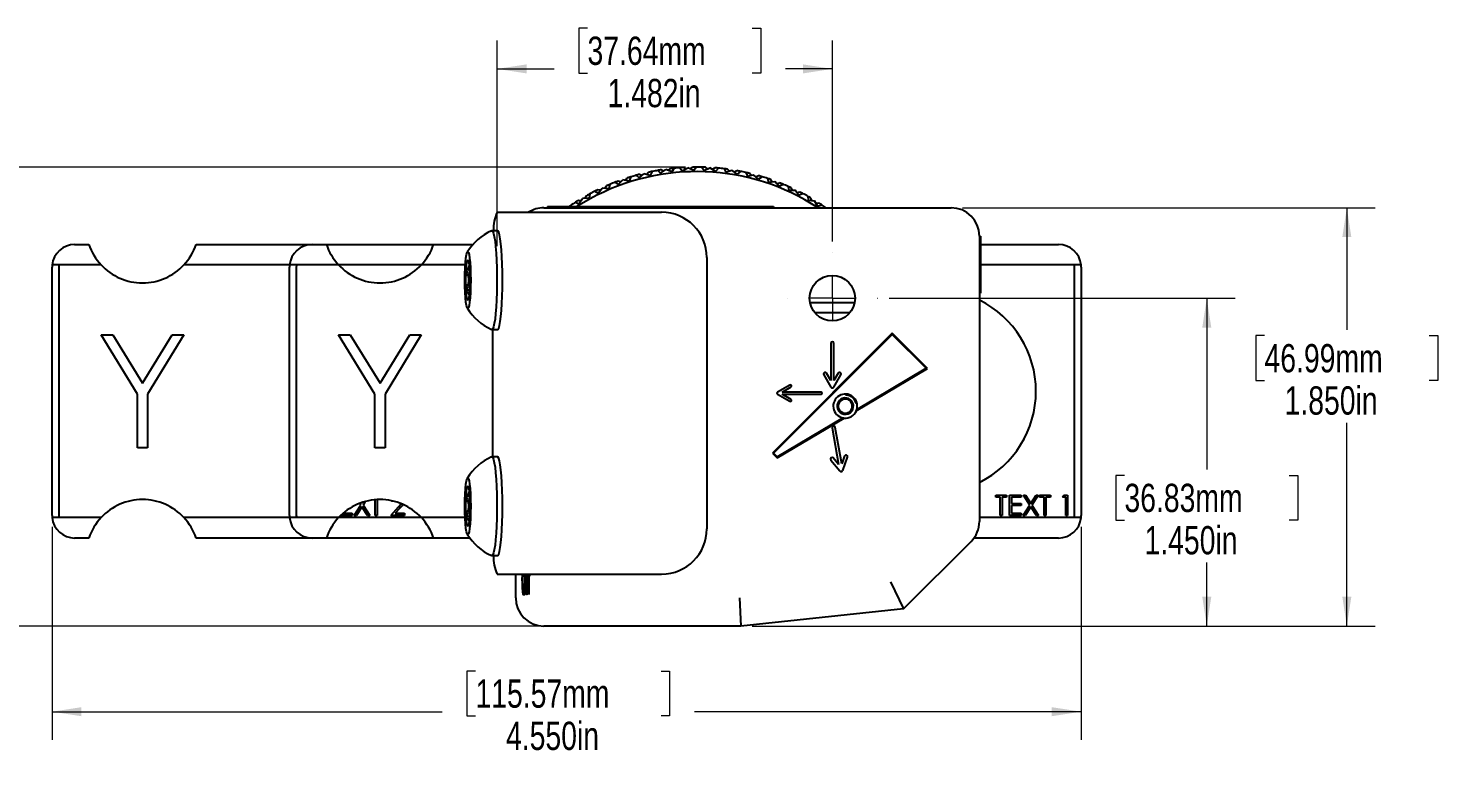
# Model space of a CAD drawing. Header units: inches. Extents: x 2.2 to 21.4, y 0.2 to 16.
# Drawn here: x 6.52 to 12.76, y 5.7 to 8.94 of the extents above; entities that cross this region are included whole.
import ezdxf

# ---------------------------------------------------------------- set-up
doc = ezdxf.new("R2010")
doc.units = ezdxf.units.IN
doc.header["$MEASUREMENT"] = 0
doc.styles.add('SLDTEXTSTYLE0', font='TXT', dxfattribs={"width": 0.75})
doc.dimstyles.new('SLDDIMSTYLE0', dxfattribs={"dimtxt": 0.125, "dimasz": 0.13, "dimexe": 0, "dimexo": 0.0625, "dimgap": 0.03125, "dimtad": 0, "dimtih": 1, "dimtoh": 1, "dimdec": 3, "dimrnd": 1e-09, "dimzin": 12, "dimdsep": 46, "dimtxsty": 'SLDTEXTSTYLE0', "dimsah": 1, "dimcen": 0.09, "dimadec": 0, "dimazin": 3, "dimtfac": 1, "dimtdec": 3, "dimtofl": 0, "dimtmove": 0, "dimatfit": 3, "dimfxl": 1, "dimfrac": 2, "dimtolj": 1, "dimtzin": 12, "dimarcsym": 0})
doc.dimstyles.new('SLDDIMSTYLE1', dxfattribs={"dimtxt": 0.125, "dimasz": 0.13, "dimexe": 0, "dimexo": 0.0625, "dimgap": 0.03125, "dimtad": 0, "dimtih": 1, "dimtoh": 1, "dimdec": 3, "dimrnd": 1e-09, "dimzin": 4, "dimdsep": 46, "dimtxsty": 'SLDTEXTSTYLE0', "dimsah": 1, "dimcen": 0.09, "dimadec": 0, "dimazin": 1, "dimtfac": 1, "dimtdec": 3, "dimtofl": 0, "dimtmove": 0, "dimatfit": 3, "dimfxl": 1, "dimfrac": 2, "dimtolj": 1, "dimtzin": 12, "dimarcsym": 0})

# ---------------------------------------------------------------- blocks, each defined once
blk = doc.blocks.new('_D')
at = {"color": 7, "linetype": 'Continuous', "lineweight": 18}
for p, q in [((8.9976, 8.9353), (8.9595, 8.9353)), ((8.9595, 8.9353), (8.9595, 8.7368)), ((9.7257, 8.9353), (9.7638, 8.9353)), ((9.7638, 8.9353), (9.7638, 8.7368)), ((8.5985, 7.9711), (8.5985, 8.8802)), ((10.0802, 7.9916), (10.0802, 8.8802)), ((8.5985, 8.7552), (8.8499, 8.7552)), ((8.9595, 8.7368), (8.9976, 8.7368)), ((9.7638, 8.7368), (9.7257, 8.7368)), ((10.0802, 8.7552), (9.8734, 8.7552))]:
    blk.add_line(p, q, dxfattribs=at)
for points in [[(8.5985, 8.7552), (8.7285, 8.7352), (8.7285, 8.7752)], [(10.0802, 8.7552), (9.9502, 8.7752), (9.9502, 8.7352)]]:
    blk.add_solid(points, dxfattribs=at)
at = {"color": 7, "linetype": 'Continuous', "lineweight": 18, "char_height": 0.125, "attachment_point": 1, "style": 'SLDTEXTSTYLE0'}
for s, insert in [('37.64mm', (8.9976, 8.898)), ('1.482in', (9.0864, 8.7109))]:
    blk.add_mtext(s, dxfattribs=dict(at, insert=insert))
blk = doc.blocks.new('_D_1')
at = {"color": 7, "linetype": 'Continuous', "lineweight": 18}
for p, q in [((10.3307, 7.7411), (11.8606, 7.7411)), ((11.7356, 7.7411), (11.7356, 6.9832)), ((11.3715, 6.9578), (11.3334, 6.9578)), ((11.3334, 6.9578), (11.3334, 6.7593)), ((12.0996, 6.9578), (12.1377, 6.9578)), ((12.1377, 6.9578), (12.1377, 6.7593)), ((11.3334, 6.7593), (11.3715, 6.7593)), ((12.1377, 6.7593), (12.0996, 6.7593)), ((11.7356, 6.2911), (11.7356, 6.5723)), ((9.7262, 6.2911), (11.8606, 6.2911))]:
    blk.add_line(p, q, dxfattribs=at)
for points in [[(11.7356, 7.7411), (11.7156, 7.6111), (11.7556, 7.6111)], [(11.7356, 6.2911), (11.7556, 6.4211), (11.7156, 6.4211)]]:
    blk.add_solid(points, dxfattribs=at)
at = {"color": 7, "linetype": 'Continuous', "lineweight": 18, "char_height": 0.125, "attachment_point": 1, "style": 'SLDTEXTSTYLE0'}
for s, insert in [('36.83mm', (11.3715, 6.9205)), ('1.450in', (11.4603, 6.7334))]:
    blk.add_mtext(s, dxfattribs=dict(at, insert=insert))
blk = doc.blocks.new('_D_2')
at = {"color": 7, "linetype": 'Continuous', "lineweight": 18}
for p, q in [((10.6552, 8.1411), (12.4798, 8.1411)), ((12.3548, 8.1411), (12.3548, 7.601)), ((11.9908, 7.5756), (11.9527, 7.5756)), ((11.9527, 7.5756), (11.9527, 7.3772)), ((12.7189, 7.5756), (12.757, 7.5756)), ((12.757, 7.5756), (12.757, 7.3772)), ((11.9527, 7.3772), (11.9908, 7.3772)), ((12.757, 7.3772), (12.7189, 7.3772)), ((12.3548, 6.2911), (12.3548, 7.1902)), ((9.7262, 6.2911), (12.4798, 6.2911))]:
    blk.add_line(p, q, dxfattribs=at)
for points in [[(12.3548, 8.1411), (12.3348, 8.0111), (12.3748, 8.0111)], [(12.3548, 6.2911), (12.3748, 6.4211), (12.3348, 6.4211)]]:
    blk.add_solid(points, dxfattribs=at)
at = {"color": 7, "linetype": 'Continuous', "lineweight": 18, "char_height": 0.125, "attachment_point": 1, "style": 'SLDTEXTSTYLE0'}
for s, insert in [('46.99mm', (11.9908, 7.5383)), ('1.850in', (12.0796, 7.3513))]:
    blk.add_mtext(s, dxfattribs=dict(at, insert=insert))
blk = doc.blocks.new('_D_3')
at = {"color": 7, "linetype": 'Continuous', "lineweight": 18}
for p, q in [((9.4302, 8.3211), (5.8752, 8.3211)), ((6.0002, 8.3211), (6.0002, 7.5116)), ((5.6362, 7.4862), (5.5981, 7.4862)), ((5.5981, 7.4862), (5.5981, 7.2877)), ((6.3643, 7.4862), (6.4024, 7.4862)), ((6.4024, 7.4862), (6.4024, 7.2877)), ((5.5981, 7.2877), (5.6362, 7.2877)), ((6.4024, 7.2877), (6.3643, 7.2877)), ((6.0002, 6.2911), (6.0002, 7.1007)), ((9.2224, 6.2911), (5.8752, 6.2911))]:
    blk.add_line(p, q, dxfattribs=at)
for points in [[(6.0002, 8.3211), (5.9802, 8.1911), (6.0202, 8.1911)], [(6.0002, 6.2911), (6.0202, 6.4211), (5.9802, 6.4211)]]:
    blk.add_solid(points, dxfattribs=at)
at = {"color": 7, "linetype": 'Continuous', "lineweight": 18, "char_height": 0.125, "attachment_point": 1, "style": 'SLDTEXTSTYLE0'}
for s, insert in [('51.56mm', (5.6362, 7.4489)), ('2.030in', (5.725, 7.2618))]:
    blk.add_mtext(s, dxfattribs=dict(at, insert=insert))
blk = doc.blocks.new('_D_4')
at = {"color": 7, "linetype": 'Continuous', "lineweight": 18}
for p, q in [((6.6302, 6.7306), (6.6302, 5.7875)), ((11.1802, 6.7306), (11.1802, 5.7875)), ((8.5024, 6.0925), (8.4643, 6.0925)), ((8.4643, 6.0925), (8.4643, 5.8941)), ((9.3229, 6.0925), (9.3609, 6.0925)), ((9.3609, 6.0925), (9.3609, 5.8941)), ((6.6302, 5.9125), (8.3547, 5.9125)), ((8.4643, 5.8941), (8.5024, 5.8941)), ((9.3609, 5.8941), (9.3229, 5.8941)), ((11.1802, 5.9125), (9.4706, 5.9125))]:
    blk.add_line(p, q, dxfattribs=at)
for points in [[(6.6302, 5.9125), (6.7602, 5.8925), (6.7602, 5.9325)], [(11.1802, 5.9125), (11.0502, 5.9325), (11.0502, 5.8925)]]:
    blk.add_solid(points, dxfattribs=at)
at = {"color": 7, "linetype": 'Continuous', "lineweight": 18, "char_height": 0.125, "attachment_point": 1, "style": 'SLDTEXTSTYLE0'}
for s, insert in [('115.57mm', (8.5024, 6.0552)), ('4.550in', (8.6374, 5.8682))]:
    blk.add_mtext(s, dxfattribs=dict(at, insert=insert))
blk = doc.blocks.new('SW_CENTERMARKSYMBOL_0')
at = {"color": 0, "linetype": 'Continuous', "lineweight": 0}
for p, q in [((0, 0.2), (0, 0.2005)), ((0, 0), (0, 0.1)), ((-0.2, 0), (-0.2005, 0)), ((0, 0), (-0.1, 0)), ((0, 0), (0, -0.1)), ((0, 0), (0.1, 0)), ((0.2, 0), (0.2005, 0)), ((0, -0.2), (0, -0.2005))]:
    blk.add_line(p, q, dxfattribs=at)

msp = doc.modelspace()

# ---------------------------------------------------------------- linework, layer by layer
at = {"color": 7, "linetype": 'Continuous', "lineweight": 25}
for p, q in [((9.2254, 8.2735), (9.2473, 8.2915)), ((9.2753, 8.284), (9.2473, 8.2915)), ((9.2588, 8.2884), (9.2677, 8.2983)), ((9.2842, 8.3017), (9.2753, 8.284)), ((9.3081, 8.3062), (9.32, 8.2939)), ((9.32, 8.2939), (9.3435, 8.3097)), ((9.3336, 8.3031), (9.3236, 8.3088)), ((9.3707, 8.2994), (9.3435, 8.3097)), ((9.3547, 8.3055), (9.3645, 8.3144)), ((9.3813, 8.3162), (9.3707, 8.2994)), ((9.4055, 8.3183), (9.4161, 8.3049)), ((9.4161, 8.3049), (9.441, 8.3183)), ((9.4306, 8.3127), (9.4212, 8.3194)), ((9.4671, 8.3055), (9.441, 8.3183)), ((9.4517, 8.313), (9.4624, 8.321)), ((9.4793, 8.3211), (9.4671, 8.3055)), ((9.5036, 8.3209), (9.5129, 8.3064)), ((9.5129, 8.3064), (9.539, 8.3173)), ((9.528, 8.3128), (9.5193, 8.3204)), ((9.5636, 8.302), (9.539, 8.3173)), ((9.5491, 8.311), (9.5605, 8.3179)), ((9.5773, 8.3164), (9.5636, 8.302)), ((9.6015, 8.3137), (9.6093, 8.2985)), ((9.6093, 8.2985), (9.6363, 8.3068)), ((9.625, 8.3033), (9.6171, 8.3117)), ((9.6594, 8.2891), (9.6363, 8.3068)), ((9.6458, 8.2995), (9.6578, 8.3052)), ((9.6744, 8.3021), (9.6594, 8.2891)), ((9.6982, 8.2971), (9.7045, 8.2811)), ((9.7206, 8.2844), (9.7135, 8.2935)), ((9.0445, 8.2055), (9.0624, 8.2274)), ((9.0914, 8.2255), (9.0624, 8.2274)), ((9.0743, 8.2266), (9.0812, 8.2381)), ((9.0967, 8.2447), (9.0914, 8.2255)), ((9.1192, 8.2537), (9.1333, 8.244)), ((9.1333, 8.244), (9.1533, 8.264)), ((9.1449, 8.2556), (9.1339, 8.2593)), ((9.1819, 8.2593), (9.1533, 8.264)), ((9.165, 8.2621), (9.173, 8.2728)), ((9.189, 8.2778), (9.1819, 8.2593)), ((9.2124, 8.2846), (9.2254, 8.2735)), ((9.2381, 8.284), (9.2276, 8.2887)), ((9.7045, 8.2811), (9.7322, 8.2867)), ((9.7534, 8.2669), (9.7322, 8.2867)), ((9.7409, 8.2786), (9.7534, 8.2831)), ((9.7696, 8.2783), (9.7534, 8.2669)), ((9.7928, 8.271), (9.7975, 8.2545)), ((9.7975, 8.2545), (9.8256, 8.2574)), ((9.8138, 8.2562), (9.8077, 8.266)), ((9.8448, 8.2355), (9.8256, 8.2574)), ((9.8335, 8.2484), (9.8464, 8.2517)), ((9.862, 8.2453), (9.8448, 8.2355)), ((9.8844, 8.2358), (9.8874, 8.2189)), ((9.9039, 8.219), (9.8987, 8.2293)), ((8.9442, 8.1654), (8.9599, 8.1586)), ((9.009, 8.1804), (8.9512, 8.1461)), ((8.969, 8.1722), (8.9576, 8.1737)), ((8.9599, 8.1586), (8.9756, 8.1821)), ((8.9686, 8.1723), (8.9754, 8.1825)), ((8.9877, 8.1829), (8.9754, 8.1825)), ((8.9754, 8.1825), (8.9756, 8.1821)), ((9.0046, 8.1831), (8.9756, 8.1821)), ((8.9875, 8.1825), (8.9932, 8.1946)), ((9.008, 8.2026), (9.0046, 8.1831)), ((9.0296, 8.2139), (9.0445, 8.2055)), ((9.0549, 8.2182), (9.0436, 8.2208)), ((9.8874, 8.2189), (9.9157, 8.219)), ((9.9326, 8.1954), (9.9157, 8.219)), ((9.9227, 8.2093), (9.9359, 8.2113)), ((9.9508, 8.2035), (9.9326, 8.1954)), ((9.9721, 8.1918), (9.9735, 8.1747)), ((9.9735, 8.1747), (10.0016, 8.172)), ((9.9898, 8.1731), (9.9857, 8.1839)), ((10.0161, 8.1468), (10.0016, 8.172)), ((8.5985, 8.1211), (8.6709, 8.1211)), ((8.6709, 8.1211), (8.7355, 8.1211)), ((8.7355, 8.1211), (9.1162, 8.1211)), ((8.8052, 8.1411), (8.8933, 8.1411)), ((8.8202, 8.1461), (8.8202, 8.1411)), ((8.8202, 8.1461), (8.8702, 8.1461)), ((8.8702, 8.1461), (9.7702, 8.1461)), ((8.8933, 8.1411), (9.2724, 8.1411)), ((8.9239, 8.1521), (8.9234, 8.1461)), ((9.1162, 8.1211), (9.2753, 8.1211)), ((9.2724, 8.1411), (10.6052, 8.1411)), ((9.2753, 8.1211), (9.3252, 8.1211)), ((9.7702, 8.1461), (9.8202, 8.1461)), ((9.8202, 8.1461), (9.8202, 8.1411)), ((10.0076, 8.1617), (10.0209, 8.1623)), ((10.035, 8.1531), (10.0161, 8.1468)), ((8.5995, 8.0396), (8.5746, 8.0396)), ((6.7302, 7.9786), (6.7933, 7.9786)), ((7.267, 7.9786), (7.7802, 7.9786)), ((7.7802, 7.9786), (7.8433, 7.9786)), ((7.8433, 7.9786), (8.317, 7.9786)), ((8.317, 7.9786), (8.4911, 7.9786)), ((10.7302, 8.0161), (10.7352, 8.0161)), ((10.7302, 8.0161), (10.7302, 6.7537)), ((10.7352, 8.0161), (10.7352, 7.8136)), ((10.7352, 7.9786), (11.0802, 7.9786)), ((9.5252, 7.9211), (9.5252, 6.7211)), ((6.6302, 6.7806), (6.6302, 7.8786)), ((6.6609, 7.8886), (6.6307, 7.8886)), ((6.6602, 7.8786), (6.6602, 6.7806)), ((6.8469, 7.8886), (6.6609, 7.8886)), ((7.6777, 7.8886), (7.2135, 7.8886)), ((7.6802, 6.7806), (7.6802, 7.8786)), ((7.7109, 7.8886), (7.6807, 7.8886)), ((7.7102, 7.8786), (7.7102, 6.7806)), ((7.8969, 7.8886), (7.7109, 7.8886)), ((8.2635, 7.8886), (7.8969, 7.8886)), ((8.4572, 7.8886), (8.2635, 7.8886)), ((8.4764, 7.8662), (8.4601, 7.8662)), ((11.1494, 7.8886), (10.7352, 7.8886)), ((11.1797, 7.8886), (11.1494, 7.8886)), ((11.1502, 6.7806), (11.1502, 7.8786)), ((11.1802, 7.8786), (11.1802, 6.7806)), ((10.7352, 7.8136), (10.7352, 7.7636)), ((8.4601, 7.776), (8.4748, 7.7571)), ((8.4764, 7.776), (8.4601, 7.776)), ((10.7352, 7.7636), (10.7302, 7.7636)), ((10.1787, 7.7211), (9.9817, 7.7211)), ((10.1568, 7.6761), (10.0036, 7.6761)), ((6.8475, 7.5796), (6.8989, 7.5796)), ((7.0077, 7.3173), (6.8475, 7.5796)), ((6.8989, 7.5796), (7.0303, 7.3648)), ((7.0303, 7.3648), (7.1615, 7.5796)), ((7.2129, 7.5796), (7.0526, 7.3173)), ((7.1615, 7.5796), (7.2129, 7.5796)), ((7.8975, 7.5796), (7.9489, 7.5796)), ((8.0577, 7.3173), (7.8975, 7.5796)), ((7.9489, 7.5796), (8.0803, 7.3648)), ((8.0803, 7.3648), (8.2115, 7.5796)), ((8.2629, 7.5796), (8.1026, 7.3173)), ((8.2115, 7.5796), (8.2629, 7.5796)), ((8.5746, 7.6026), (8.5995, 7.6026)), ((8.5775, 7.6026), (8.5775, 7.0396)), ((10.3453, 7.5863), (9.815, 7.056)), ((10.3453, 7.5806), (9.8207, 7.056)), ((10.0732, 7.5411), (10.0732, 7.3773)), ((10.0872, 7.3773), (10.0872, 7.5411)), ((10.5009, 7.4307), (10.3453, 7.5863)), ((10.4944, 7.4315), (10.3453, 7.5806)), ((10.1861, 7.2432), (10.5009, 7.4307)), ((10.1883, 7.2491), (10.4944, 7.4315)), ((9.8925, 7.3571), (9.8377, 7.3255)), ((10.0424, 7.4025), (10.0741, 7.3476)), ((10.0732, 7.3773), (10.0546, 7.4095)), ((10.0862, 7.3476), (10.1179, 7.4025)), ((10.1058, 7.4095), (10.0872, 7.3773)), ((7.0077, 7.0796), (7.0077, 7.3173)), ((7.0526, 7.3173), (7.0526, 7.0796)), ((8.0577, 7.0796), (8.0577, 7.3173)), ((8.1026, 7.3173), (8.1026, 7.0796)), ((9.8377, 7.3168), (9.8925, 7.2851)), ((9.8588, 7.3261), (9.8975, 7.3485)), ((10.0302, 7.3261), (9.8588, 7.3261)), ((9.8975, 7.2938), (9.8588, 7.3161)), ((9.8588, 7.3161), (10.0302, 7.3161)), ((9.8362, 7.0348), (10.1322, 7.2111)), ((9.8368, 7.0398), (10.126, 7.2121)), ((10.0793, 7.1675), (10.1078, 7.0061)), ((10.1216, 7.0085), (10.0931, 7.1699)), ((7.0526, 7.0796), (7.0077, 7.0796)), ((8.1026, 7.0796), (8.0577, 7.0796)), ((9.815, 7.056), (9.8362, 7.0348)), ((9.8207, 7.056), (9.8368, 7.0398)), ((10.1343, 7.0435), (10.1216, 7.0085)), ((8.5995, 7.0396), (8.5746, 7.0396)), ((10.0732, 7.0256), (10.1139, 6.9771)), ((10.1078, 7.0061), (10.0839, 7.0346)), ((10.1258, 6.9792), (10.1475, 7.0387)), ((8.4764, 6.8662), (8.4601, 6.8662)), ((10.8029, 6.8706), (10.8502, 6.8706)), ((10.8029, 6.8614), (10.8029, 6.8706)), ((10.8225, 6.8614), (10.8029, 6.8614)), ((10.8225, 6.7806), (10.8225, 6.8614)), ((10.8306, 6.8614), (10.8306, 6.7806)), ((10.8502, 6.8614), (10.8306, 6.8614)), ((10.8502, 6.8706), (10.8502, 6.8614)), ((10.864, 6.8706), (10.9148, 6.8706)), ((10.864, 6.7806), (10.864, 6.8706)), ((10.8721, 6.8614), (10.8721, 6.8337)), ((10.9148, 6.8614), (10.8721, 6.8614)), ((10.9148, 6.8706), (10.9148, 6.8614)), ((10.9246, 6.8706), (10.9339, 6.8706)), ((10.9528, 6.8265), (10.9246, 6.8706)), ((10.9339, 6.8706), (10.9575, 6.8338)), ((10.9575, 6.8338), (10.981, 6.8706)), ((10.9904, 6.8706), (10.9621, 6.8265)), ((10.981, 6.8706), (10.9904, 6.8706)), ((10.9967, 6.8706), (11.044, 6.8706)), ((10.9967, 6.8614), (10.9967, 6.8706)), ((11.0163, 6.8614), (10.9967, 6.8614)), ((11.0163, 6.7806), (11.0163, 6.8614)), ((11.0244, 6.8614), (11.0244, 6.7806)), ((11.044, 6.8614), (11.0244, 6.8614)), ((11.044, 6.8706), (11.044, 6.8614)), ((11.0982, 6.8614), (11.1035, 6.8706)), ((11.1121, 6.8614), (11.0982, 6.8614)), ((11.1035, 6.8706), (11.1202, 6.8706)), ((11.1121, 6.7806), (11.1121, 6.8614)), ((11.1202, 6.8706), (11.1202, 6.7806)), ((7.9665, 6.7806), (7.9959, 6.8265)), ((8.0006, 6.8192), (7.9758, 6.7806)), ((7.9959, 6.8265), (7.991, 6.8342)), ((7.9986, 6.8369), (8.0006, 6.8338)), ((8.0006, 6.8338), (8.0036, 6.8386)), ((8.0253, 6.7806), (8.0006, 6.8192)), ((8.0151, 6.842), (8.0052, 6.8265)), ((8.0052, 6.8265), (8.0346, 6.7806)), ((8.0594, 6.7806), (8.0594, 6.8498)), ((8.0675, 6.8503), (8.0675, 6.7806)), ((8.1275, 6.7806), (8.1624, 6.8179)), ((8.139, 6.8429), (8.1309, 6.8429)), ((8.1693, 6.8139), (8.1467, 6.7899)), ((8.1624, 6.8179), (8.1728, 6.8297)), ((10.8721, 6.8337), (10.9148, 6.8337)), ((10.8721, 6.8245), (10.8721, 6.7899)), ((10.9148, 6.8245), (10.8721, 6.8245)), ((10.9148, 6.8337), (10.9148, 6.8245)), ((10.9234, 6.7806), (10.9528, 6.8265)), ((10.9575, 6.8192), (10.9328, 6.7806)), ((10.9822, 6.7806), (10.9575, 6.8192)), ((10.9621, 6.8265), (10.9915, 6.7806)), ((6.6609, 6.7706), (6.6307, 6.7706)), ((6.8469, 6.7706), (6.6609, 6.7706)), ((7.6777, 6.7706), (7.2135, 6.7706)), ((7.7109, 6.7706), (7.6807, 6.7706)), ((7.8969, 6.7706), (7.7109, 6.7706)), ((8.2635, 6.7706), (7.8969, 6.7706)), ((7.9071, 6.7806), (7.9071, 6.781)), ((7.9579, 6.7806), (7.9071, 6.7806)), ((7.9168, 6.7899), (7.9579, 6.7899)), ((7.9579, 6.7899), (7.9579, 6.7806)), ((7.9758, 6.7806), (7.9665, 6.7806)), ((8.0346, 6.7806), (8.0253, 6.7806)), ((8.0675, 6.7806), (8.0594, 6.7806)), ((8.1886, 6.7806), (8.1275, 6.7806)), ((8.1467, 6.7899), (8.1886, 6.7899)), ((8.1886, 6.7899), (8.1886, 6.7806)), ((8.4563, 6.7706), (8.2635, 6.7706)), ((8.4601, 6.776), (8.4748, 6.7571)), ((8.4764, 6.776), (8.4601, 6.776)), ((11.1494, 6.7706), (10.7302, 6.7706)), ((10.8306, 6.7806), (10.8225, 6.7806)), ((10.9148, 6.7806), (10.864, 6.7806)), ((10.8721, 6.7899), (10.9148, 6.7899)), ((10.9148, 6.7899), (10.9148, 6.7806)), ((10.9328, 6.7806), (10.9234, 6.7806)), ((10.9915, 6.7806), (10.9822, 6.7806)), ((11.0244, 6.7806), (11.0163, 6.7806)), ((11.1202, 6.7806), (11.1121, 6.7806)), ((11.1797, 6.7706), (11.1494, 6.7706)), ((6.7933, 6.6806), (6.7302, 6.6806)), ((7.7802, 6.6806), (7.267, 6.6806)), ((7.8433, 6.6806), (7.7802, 6.6806)), ((8.317, 6.6806), (7.8433, 6.6806)), ((8.4775, 6.6806), (8.317, 6.6806)), ((11.0802, 6.6806), (10.7066, 6.6806)), ((10.6936, 6.6653), (10.3949, 6.3667)), ((10.3952, 6.3667), (10.6936, 6.6651)), ((8.5746, 6.6026), (8.5995, 6.6026)), ((8.5985, 6.5211), (8.6709, 6.5211)), ((8.6709, 6.5211), (8.7355, 6.5211)), ((8.6802, 6.4161), (8.6802, 6.5211)), ((8.7095, 6.4931), (8.7102, 6.5211)), ((8.7107, 6.4931), (8.7095, 6.4931)), ((8.7233, 6.4937), (8.7221, 6.4937)), ((8.7254, 6.4788), (8.7254, 6.5211)), ((8.7266, 6.5211), (8.7266, 6.4801)), ((8.7328, 6.4801), (8.7328, 6.5211)), ((8.734, 6.5211), (8.734, 6.478)), ((8.7355, 6.5211), (9.1162, 6.5211)), ((8.7362, 6.5113), (8.7362, 6.5211)), ((8.7378, 6.5113), (8.7362, 6.5113)), ((8.7378, 6.4311), (8.7378, 6.5113)), ((8.739, 6.5113), (8.7378, 6.5113)), ((8.7382, 6.5113), (8.7382, 6.5211)), ((8.739, 6.5113), (8.739, 6.4311)), ((8.7407, 6.5113), (8.739, 6.5113)), ((8.7407, 6.5211), (8.7407, 6.5113)), ((9.1162, 6.5211), (9.2753, 6.5211)), ((9.2753, 6.5211), (9.3252, 6.5211)), ((10.3378, 6.4864), (10.3949, 6.3667)), ((8.7184, 6.4407), (8.7164, 6.4407)), ((8.7317, 6.4407), (8.7297, 6.4407)), ((8.7338, 6.4578), (8.7326, 6.4578)), ((8.739, 6.4311), (8.7378, 6.4311)), ((9.6696, 6.4161), (9.6762, 6.2911)), ((10.3949, 6.3667), (9.6762, 6.2911)), ((8.8933, 6.2911), (8.8052, 6.2911)), ((9.2724, 6.2911), (8.8933, 6.2911)), ((9.6762, 6.2911), (9.2724, 6.2911))]:
    msp.add_line(p, q, dxfattribs=at)
at = {"color": 7, "linetype": 'Continuous', "lineweight": 25, "flags": 128}
for points in [[(8.5736, 8.0394), (8.5746, 8.0396), (8.5784, 8.0367), (8.582, 8.0278), (8.5855, 8.0133), (8.5887, 7.9936), (8.5914, 7.9691), (8.5938, 7.9406), (8.5955, 7.9089), (8.5968, 7.8748), (8.5974, 7.8392), (8.5974, 7.8031), (8.5968, 7.7675), (8.5955, 7.7334), (8.5938, 7.7016), (8.5914, 7.6731), (8.5887, 7.6487), (8.5855, 7.629), (8.582, 7.6145), (8.5784, 7.6056), (8.5746, 7.6026), (8.5736, 7.6029)], [(8.6223, 7.8211), (8.622, 7.8571), (8.6211, 7.8921), (8.6196, 7.9251), (8.6175, 7.9553), (8.615, 7.9819), (8.612, 8.0041), (8.6087, 8.0212), (8.6051, 8.0329), (8.6014, 8.0389), (8.5995, 8.0396)], [(8.4682, 7.9461), (8.4711, 7.943), (8.4739, 7.9338), (8.4764, 7.9189), (8.4784, 7.8991), (8.48, 7.8754), (8.481, 7.8489), (8.4813, 7.8211), (8.481, 7.7933), (8.48, 7.7669), (8.4784, 7.7432), (8.4764, 7.7234), (8.4739, 7.7085), (8.4711, 7.6993), (8.4682, 7.6961), (8.4653, 7.6993), (8.4626, 7.7085), (8.4601, 7.7234), (8.458, 7.7432), (8.4564, 7.7669), (8.4555, 7.7933), (8.4552, 7.8211), (8.4555, 7.8489), (8.4564, 7.8754), (8.458, 7.8991), (8.4601, 7.9189), (8.4626, 7.9338), (8.4653, 7.943), (8.4682, 7.9461)], [(8.5995, 7.6026), (8.6014, 7.6034), (8.6051, 7.6093), (8.6087, 7.621), (8.612, 7.6382), (8.615, 7.6604), (8.6175, 7.6869), (8.6196, 7.7171), (8.6211, 7.7502), (8.622, 7.7852), (8.6223, 7.8211)], [(8.5736, 7.0394), (8.5746, 7.0396), (8.5784, 7.0367), (8.582, 7.0278), (8.5855, 7.0133), (8.5887, 6.9936), (8.5914, 6.9691), (8.5938, 6.9406), (8.5955, 6.9089), (8.5968, 6.8748), (8.5974, 6.8392), (8.5974, 6.8031), (8.5968, 6.7675), (8.5955, 6.7334), (8.5938, 6.7016), (8.5914, 6.6731), (8.5887, 6.6487), (8.5855, 6.629), (8.582, 6.6145), (8.5784, 6.6056), (8.5746, 6.6026), (8.5736, 6.6029)], [(8.6223, 6.8211), (8.622, 6.8571), (8.6211, 6.8921), (8.6196, 6.9251), (8.6175, 6.9553), (8.615, 6.9819), (8.612, 7.0041), (8.6087, 7.0212), (8.6051, 7.0329), (8.6014, 7.0389), (8.5995, 7.0396)], [(8.4682, 6.9461), (8.4711, 6.943), (8.4739, 6.9338), (8.4764, 6.9189), (8.4784, 6.8991), (8.48, 6.8754), (8.481, 6.8489), (8.4813, 6.8211), (8.481, 6.7933), (8.48, 6.7669), (8.4784, 6.7432), (8.4764, 6.7234), (8.4739, 6.7085), (8.4711, 6.6993), (8.4682, 6.6961), (8.4653, 6.6993), (8.4626, 6.7085), (8.4601, 6.7234), (8.458, 6.7432), (8.4564, 6.7669), (8.4555, 6.7933), (8.4552, 6.8211), (8.4555, 6.8489), (8.4564, 6.8754), (8.458, 6.8991), (8.4601, 6.9189), (8.4626, 6.9338), (8.4653, 6.943), (8.4682, 6.9461)], [(8.5995, 6.6026), (8.6014, 6.6034), (8.6051, 6.6093), (8.6087, 6.621), (8.612, 6.6382), (8.615, 6.6604), (8.6175, 6.6869), (8.6196, 6.7171), (8.6211, 6.7502), (8.622, 6.7852), (8.6223, 6.8211)]]:
    msp.add_lwpolyline(points, dxfattribs=at)
at = {"color": 7, "linetype": 'Continuous', "lineweight": 25}
msp.add_circle((10.0802, 7.7411), 0.1005, dxfattribs=at)
for centre, radius, start, end in [((9.4802, 7.3211), 0.98, 56.7969, 118.73916), ((9.4802, 7.3211), 1, 101.30005, 102.26585), ((9.4802, 7.3211), 1, 99.90665, 101.30005), ((9.4802, 7.3211), 1, 99.00704, 99.90665), ((9.4802, 7.3211), 1, 95.67505, 96.64085), ((9.4802, 7.3211), 1, 94.28165, 95.67505), ((9.4802, 7.3211), 1, 93.38204, 94.28165), ((9.4802, 7.3211), 1, 90.05005, 91.01585), ((9.4802, 7.3211), 1, 88.65665, 90.05005), ((9.4802, 7.3211), 1, 87.75704, 88.65665), ((9.4802, 7.3211), 1, 84.42505, 85.39085), ((9.4802, 7.3211), 1, 83.03165, 84.42505), ((9.4802, 7.3211), 1, 82.13204, 83.03165), ((9.4802, 7.3211), 1, 78.80005, 79.76585), ((9.4802, 7.3211), 1, 77.40665, 78.80005), ((9.4802, 7.3211), 1, 76.50704, 77.40665), ((9.4802, 7.3211), 1, 112.55005, 113.51585), ((9.4802, 7.3211), 1, 111.15665, 112.55005), ((9.4802, 7.3211), 1, 110.25704, 111.15665), ((9.4802, 7.3211), 1, 106.92505, 107.89085), ((9.4802, 7.3211), 1, 105.53165, 106.92505), ((9.4802, 7.3211), 1, 104.63204, 105.53165), ((9.4802, 7.3211), 1, 73.17505, 74.14085), ((9.4802, 7.3211), 1, 71.78165, 73.17505), ((9.4802, 7.3211), 1, 70.88204, 71.78165), ((9.4802, 7.3211), 1, 67.55005, 68.51585), ((9.4802, 7.3211), 1, 66.15665, 67.55005), ((9.4802, 7.3211), 1, 65.25704, 66.15665), ((9.4802, 7.3211), 1, 122.40665, 123.80005), ((9.4802, 7.3211), 1, 121.50704, 122.40665), ((9.4802, 7.3211), 1, 118.17505, 119.14085), ((9.4802, 7.3211), 1, 116.78165, 118.17505), ((9.4802, 7.3211), 1, 115.88204, 116.78165), ((9.4802, 7.3211), 1, 61.92505, 62.89085), ((9.4802, 7.3211), 1, 60.53165, 61.92505), ((9.4802, 7.3211), 1, 59.63204, 60.53165), ((8.7553, 8.0462), 0.1738, 154.47413, 182.17553), ((8.8052, 8.0161), 0.125, 90, 122.85988), ((9.4802, 7.3211), 1, 123.80005, 124.41151), ((9.3252, 7.9211), 0.2, 0, 90), ((9.4802, 7.3211), 1, 56.30005, 57.26585), ((9.4802, 7.3211), 1, 55.08479, 56.30005), ((10.6052, 8.0161), 0.125, 0, 90), ((6.7302, 7.8786), 0.1, 90, 174.26083), ((7.0302, 8.0586), 0.25, 198.66292, 222.84364), ((7.0302, 8.0586), 0.25, 317.15636, 341.33708), ((7.7802, 7.8786), 0.1, 90, 174.26083), ((8.0802, 8.0586), 0.25, 198.66292, 222.84364), ((8.0802, 8.0586), 0.25, 317.15636, 341.33708), ((8.6707, 7.8211), 0.2389, 113.9858, 148.96759), ((11.0802, 7.8786), 0.1, 5.73917, 90), ((6.7302, 7.8786), 0.1, 174.26083, 180), ((6.7302, 7.8786), 0.07, 171.78679, 180), ((7.0302, 8.0586), 0.25, 222.84364, 317.15636), ((7.7802, 7.8786), 0.1, 174.26083, 180), ((7.7802, 7.8786), 0.07, 171.78679, 180), ((8.0802, 8.0586), 0.25, 222.84364, 317.15636), ((9.2549, 7.8211), 0.7962, 176.75227, 183.24773), ((8.5488, 7.8735), 0.089, 154.81381, 184.66187), ((8.3877, 7.8735), 0.089, 355.33813, 25.18619), ((7.6815, 7.8211), 0.7962, 356.75227, 3.24773), ((11.0802, 7.8786), 0.07, 0, 8.21321), ((11.0802, 7.8786), 0.1, 0, 5.73917), ((8.5488, 7.7688), 0.089, 175.33813, 205.18619), ((8.3877, 7.7688), 0.089, 334.81381, 4.66187), ((10.5302, 7.3296), 0.45, 0, 63.6122), ((8.6707, 7.8211), 0.2389, 211.03241, 246.0142), ((10.0802, 7.5411), 0.007, 0, 180), ((9.895, 7.3528), 0.005, 300, 120), ((10.0485, 7.406), 0.007, 30, 210), ((10.1118, 7.406), 0.007, 330, 150), ((9.8402, 7.3211), 0.005, 120, 240), ((9.895, 7.2895), 0.005, 240, 60), ((10.0302, 7.3211), 0.005, 270, 90), ((10.0802, 7.3511), 0.007, 210, 330), ((10.1372, 7.2641), 0.0532, 343.64843, 257.91986), ((10.1372, 7.2641), 0.0313, 110.9715, 170.9715), ((10.1372, 7.2641), 0.0361, 80.9715, 140.9715), ((10.1372, 7.2641), 0.0313, 50.9715, 110.9715), ((10.1372, 7.2641), 0.0361, 20.9715, 80.9715), ((10.5302, 7.3296), 0.45, 296.3878, 0), ((10.1372, 7.2641), 0.0361, 140.9715, 200.9715), ((10.1372, 7.2641), 0.0361, 200.9715, 260.9715), ((10.1372, 7.2641), 0.0313, 170.9715, 230.9715), ((10.1372, 7.2641), 0.0313, 230.9715, 290.9715), ((10.1372, 7.2641), 0.0361, 260.9715, 320.9715), ((10.1372, 7.2641), 0.0533, 264.69334, 336.87495), ((10.1372, 7.2641), 0.0312, 290.9715, 350.9715), ((10.1372, 7.2641), 0.0312, 350.9715, 50.9715), ((10.1372, 7.2641), 0.0361, 320.9715, 20.9715), ((10.1372, 7.2641), 0.0532, 336.87495, 343.64843), ((10.0862, 7.1687), 0.007, 10, 190), ((10.1372, 7.2641), 0.0533, 257.91986, 264.69334), ((10.1409, 7.0411), 0.007, 340, 160), ((8.6707, 6.8211), 0.2389, 113.9858, 148.96759), ((10.0785, 7.0301), 0.007, 40, 220), ((10.1192, 6.9816), 0.007, 220, 340), ((9.2549, 6.8211), 0.7962, 176.75227, 183.24773), ((8.5488, 6.8735), 0.089, 154.81381, 184.66187), ((8.3877, 6.8735), 0.089, 355.33813, 25.18619), ((7.6815, 6.8211), 0.7962, 356.75227, 3.24773), ((7.0302, 6.6006), 0.25, 42.84364, 137.15636), ((8.0802, 6.6006), 0.25, 42.84364, 137.15636), ((6.7302, 6.7806), 0.1, 180, 185.73917), ((6.7302, 6.7806), 0.1, 185.73917, 270), ((6.7302, 6.7806), 0.07, 180, 188.21321), ((7.0302, 6.6006), 0.25, 137.15636, 161.33708), ((7.0302, 6.6006), 0.25, 18.66292, 42.84364), ((7.7802, 6.7806), 0.1, 180, 185.73917), ((7.7802, 6.7806), 0.1, 185.73917, 270), ((7.7802, 6.7806), 0.07, 180, 188.21321), ((8.0802, 6.6006), 0.25, 137.15636, 161.33708), ((8.0802, 6.6006), 0.25, 18.66292, 42.84364), ((8.5488, 6.7688), 0.089, 175.33813, 205.18619), ((8.3877, 6.7688), 0.089, 334.81381, 4.66187), ((10.6052, 6.7537), 0.125, 315, 0), ((11.0802, 6.7806), 0.1, 270, 354.26083), ((11.0802, 6.7806), 0.07, 351.78679, 0), ((11.0802, 6.7806), 0.1, 354.26083, 0), ((8.6707, 6.8211), 0.2389, 211.03241, 246.0142), ((9.3252, 6.7211), 0.2, 270, 0), ((8.7553, 6.596), 0.1738, 177.82447, 205.52587), ((8.8052, 6.4161), 0.125, 180, 270)]:
    msp.add_arc(centre, radius, start, end, dxfattribs=at)
for points, knots in [([(8.4745, 7.8867), (8.4736, 7.8835), (8.4715, 7.8763), (8.4641, 7.8698), (8.4601, 7.8662)], [0, 0, 0, 0, 0.454402, 1, 1, 1, 1]), ([(8.4601, 7.8662), (8.4624, 7.8612), (8.4689, 7.8472), (8.4741, 7.8213), (8.469, 7.7954), (8.4624, 7.781), (8.4601, 7.776)], [0, 0, 0, 0, 0.176419, 0.495096, 0.823482, 1, 1, 1, 1]), ([(10.1428, 7.2998), (10.1412, 7.2991), (10.136, 7.2971), (10.1264, 7.2935), (10.1164, 7.2896), (10.1111, 7.2876), (10.1091, 7.2869)], [0, 0, 0, 0, 0.156025, 0.493707, 0.819058, 1, 1, 1, 1]), ([(10.173, 7.2981), (10.1711, 7.2998), (10.1656, 7.3051), (10.154, 7.3115), (10.1437, 7.3128), (10.1385, 7.3134)], [0, 0, 0, 0, 0.196862, 0.594249, 1, 1, 1, 1]), ([(10.185, 7.2737), (10.184, 7.278), (10.1817, 7.288), (10.1714, 7.3009), (10.1567, 7.3105), (10.1449, 7.3132), (10.1388, 7.3134), (10.1385, 7.3134)], [0, 0, 0, 0, 0.198697, 0.462644, 0.723777, 0.986073, 1, 1, 1, 1]), ([(10.1709, 7.277), (10.1668, 7.2803), (10.16, 7.2859), (10.15, 7.294), (10.145, 7.298), (10.1428, 7.2998)], [0, 0, 0, 0, 0.439096, 0.751351, 1, 1, 1, 1]), ([(10.1091, 7.2869), (10.1083, 7.2818), (10.1069, 7.273), (10.1049, 7.2603), (10.1039, 7.254), (10.1035, 7.2512)], [0, 0, 0, 0, 0.439096, 0.751351, 1, 1, 1, 1]), ([(10.1035, 7.2512), (10.1075, 7.248), (10.1144, 7.2424), (10.1243, 7.2343), (10.1293, 7.2303), (10.1315, 7.2285)], [0, 0, 0, 0, 0.439096, 0.751351, 1, 1, 1, 1]), ([(10.1315, 7.2285), (10.1334, 7.2292), (10.1388, 7.2313), (10.1487, 7.2351), (10.1583, 7.2388), (10.1635, 7.2408), (10.1652, 7.2414)], [0, 0, 0, 0, 0.180942, 0.506293, 0.843975, 1, 1, 1, 1]), ([(10.1652, 7.2414), (10.166, 7.2465), (10.1674, 7.2552), (10.1694, 7.2679), (10.1704, 7.2742), (10.1709, 7.277)], [0, 0, 0, 0, 0.439096, 0.751351, 1, 1, 1, 1]), ([(8.4745, 6.8867), (8.4736, 6.8835), (8.4715, 6.8763), (8.4641, 6.8698), (8.4601, 6.8662)], [0, 0, 0, 0, 0.454402, 1, 1, 1, 1]), ([(8.4601, 6.8662), (8.4624, 6.8612), (8.4689, 6.8472), (8.4741, 6.8213), (8.469, 6.7954), (8.4624, 6.781), (8.4601, 6.776)], [0, 0, 0, 0, 0.176419, 0.495096, 0.823482, 1, 1, 1, 1]), ([(8.1804, 6.8269), (8.1803, 6.8268), (8.1774, 6.8218), (8.1733, 6.8178), (8.1693, 6.8139)], [0, 0, 0, 0, 0.01944, 1, 1, 1, 1]), ([(8.7164, 6.4279), (8.7154, 6.429), (8.7134, 6.4311), (8.7111, 6.4488), (8.7097, 6.4703), (8.7096, 6.4855), (8.7095, 6.4931)], [0, 0, 0, 0, 0.279663, 0.559354, 0.779636, 1, 1, 1, 1]), ([(8.7116, 6.5211), (8.7114, 6.518), (8.7108, 6.5096), (8.7107, 6.4995), (8.7107, 6.4931)], [0, 0, 0, 0, 0.3779424, 1, 1, 1, 1]), ([(8.7107, 6.4931), (8.7108, 6.4853), (8.711, 6.4695), (8.7126, 6.4525), (8.7144, 6.4423), (8.7157, 6.4413), (8.7164, 6.4407)], [0, 0, 0, 0, 0.279416, 0.559077, 0.779478, 1, 1, 1, 1]), ([(8.7233, 6.4937), (8.7231, 6.484), (8.7229, 6.4646), (8.7211, 6.4431), (8.7188, 6.4299), (8.7172, 6.4286), (8.7164, 6.4279)], [0, 0, 0, 0, 0.27963, 0.559343, 0.779597, 1, 1, 1, 1]), ([(8.7164, 6.4407), (8.7172, 6.4417), (8.7189, 6.4435), (8.7208, 6.4571), (8.7219, 6.475), (8.722, 6.4875), (8.7221, 6.4937)], [0, 0, 0, 0, 0.27983, 0.559389, 0.779654, 1, 1, 1, 1]), ([(8.7221, 6.4937), (8.722, 6.502), (8.722, 6.5123), (8.7213, 6.5197), (8.7212, 6.5211)], [0, 0, 0, 0, 0.800938, 1, 1, 1, 1]), ([(8.7226, 6.5211), (8.7227, 6.5195), (8.7232, 6.5114), (8.7232, 6.5016), (8.7233, 6.4937)], [0, 0, 0, 0, 0.198474, 1, 1, 1, 1]), ([(8.7184, 6.4279), (8.7174, 6.4289), (8.7154, 6.4306), (8.714, 6.4435), (8.7133, 6.4496)], [0, 0, 0, 0, 0.525701, 1, 1, 1, 1]), ([(8.7184, 6.4407), (8.7192, 6.4411), (8.7203, 6.4416), (8.7211, 6.4478), (8.7213, 6.4491)], [0, 0, 0, 0, 0.790416, 1, 1, 1, 1]), ([(8.7297, 6.4295), (8.729, 6.4301), (8.7275, 6.4312), (8.726, 6.4453), (8.7255, 6.4626), (8.7255, 6.4734), (8.7254, 6.4788)], [0, 0, 0, 0, 0.280053, 0.557959, 0.778388, 1, 1, 1, 1]), ([(8.7266, 6.4801), (8.7266, 6.4761), (8.7266, 6.4689), (8.7267, 6.4619), (8.7268, 6.4588)], [0, 0, 0, 0, 0.560377, 1, 1, 1, 1]), ([(8.7268, 6.4588), (8.7269, 6.4557), (8.7272, 6.4496), (8.7283, 6.4423), (8.7292, 6.4413), (8.7297, 6.4407)], [0, 0, 0, 0, 0.280117, 0.560544, 1, 1, 1, 1]), ([(8.7317, 6.4295), (8.731, 6.4299), (8.7297, 6.4305), (8.7288, 6.4396), (8.7285, 6.4433)], [0, 0, 0, 0, 0.584865, 1, 1, 1, 1]), ([(8.734, 6.478), (8.734, 6.4712), (8.734, 6.4576), (8.733, 6.4398), (8.7314, 6.4305), (8.7303, 6.4299), (8.7297, 6.4295)], [0, 0, 0, 0, 0.281501, 0.559646, 0.779298, 1, 1, 1, 1]), ([(8.7297, 6.4407), (8.7301, 6.4409), (8.7308, 6.4413), (8.7316, 6.4452), (8.7323, 6.4509), (8.7325, 6.4555), (8.7326, 6.4578)], [0, 0, 0, 0, 0.2802697, 0.5600069, 0.7800741, 1, 1, 1, 1]), ([(8.7317, 6.4407), (8.7321, 6.4408), (8.7325, 6.4408), (8.7329, 6.4426), (8.733, 6.443)], [0, 0, 0, 0, 0.796677, 1, 1, 1, 1]), ([(8.7326, 6.4578), (8.7327, 6.462), (8.7328, 6.4693), (8.7328, 6.4768), (8.7328, 6.4801)], [0, 0, 0, 0, 0.559371, 1, 1, 1, 1])]:
    msp.add_open_spline(points, degree=3, knots=knots, dxfattribs=at)

# ---------------------------------------------------------------- block references
at = {"color": 7, "linetype": 'Continuous', "lineweight": 0}
msp.add_blockref('SW_CENTERMARKSYMBOL_0', (10.0802, 7.7411), dxfattribs=at)

# ---------------------------------------------------------------- dimensions: what is measured, and where the dimension line sits
at = {"color": 7, "linetype": 'Continuous', "lineweight": 18}
for base, p1, p2, dimstyle, picture, middle in [((10.0802, 8.7552), (8.5985, 7.9211), (10.0802, 7.9416), 'SLDDIMSTYLE0', '_D', (9.3617, 8.7552)), ((11.1802, 5.9125), (6.6302, 6.7806), (11.1802, 6.7806), 'SLDDIMSTYLE1', '_D_4', (8.9126, 5.9125))]:
    dim = msp.add_linear_dim(base=base, p1=p1, p2=p2, dimstyle=dimstyle, dxfattribs=at)
    dim.commit()
    dim.dimension.update_dxf_attribs({"geometry": picture, "text_midpoint": middle, "dimtype": 160})
for base, p1, p2, picture, middle in [((6.0002, 8.3211), (9.2724, 6.2911), (9.4802, 8.3211), '_D_3', (6.0002, 7.3061)), ((12.3548, 8.1411), (9.6762, 6.2911), (10.6052, 8.1411), '_D_2', (12.3548, 7.3956)), ((11.7356, 7.7411), (9.6762, 6.2911), (10.2807, 7.7411), '_D_1', (11.7356, 6.7777))]:
    dim = msp.add_linear_dim(base=base, p1=p1, p2=p2, angle=90, dimstyle='SLDDIMSTYLE1', dxfattribs=at)
    dim.commit()
    dim.dimension.update_dxf_attribs({"geometry": picture, "text_midpoint": middle, "dimtype": 160})

doc.saveas('drawing.dxf')
